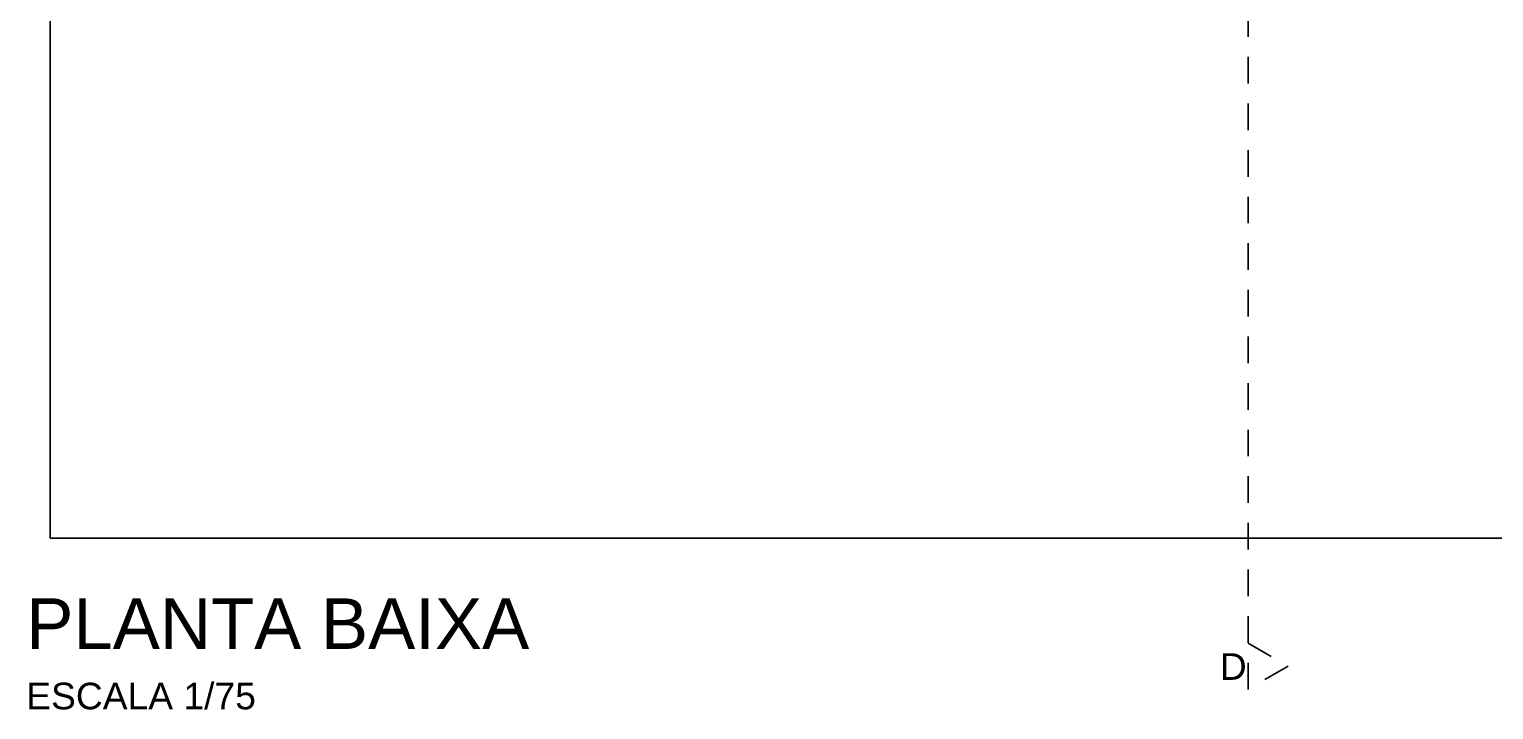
# Model space of a CAD drawing. Header units: millimetres. Extents: x 2125 to 3408, y 1171 to 1686.
# Drawn here: x 2414.95 to 2425.94, y 1431.98 to 1437.09 of the extents above; entities that cross this region are included whole.
import ezdxf

# ---------------------------------------------------------------- set-up
doc = ezdxf.new("R2010")
doc.units = ezdxf.units.MM
doc.linetypes.add('CONTORNO_QUADRO_T', pattern=[0.35, 0.2, -0.15])
doc.layers.add('linha de corte', color=1, linetype='Continuous')
doc.layers.add('TEXTO01', color=7, linetype='Continuous')
doc.styles.add('TEXTO1', font='swissko.ttf', dxfattribs={"width": 0.6, "height": 0.1})

msp = doc.modelspace()

# ---------------------------------------------------------------- linework, layer by layer
at = {"linetype": 'Continuous'}
for p in [(2415.1079, 1457.1006), (2475.5479, 1433.2706)]:
    msp.add_line(p, (2415.1079, 1433.2706), dxfattribs=at)
at = {"layer": 'linha de corte', "linetype": 'CONTORNO_QUADRO_T'}
msp.add_line((2424.0989, 1432.1341), (2424.0989, 1458.3474), dxfattribs=at)
msp.add_lwpolyline([(2424.3989, 1432.3073), (2424.0989, 1432.1341), (2424.0989, 1432.4805)], close=True, dxfattribs=at)

# ---------------------------------------------------------------- texts
at = {"layer": 'linha de corte', "ltscale": 0.0001, "insert": (2423.8869, 1432.4054), "char_height": 0.12, "width": 0.619452, "attachment_point": 1, "style": 'TEXTO1'}
msp.add_mtext('{\\fSansSerif|b0|i0|c2|p2;\\H1.6667x;\\W1;D}', dxfattribs=at)
at = {"layer": 'TEXTO01', "ltscale": 0.0001, "insert": (2414.9272, 1432.8173), "char_height": 0.12, "width": 5.445164, "attachment_point": 1, "style": 'TEXTO1'}
msp.add_mtext('{\\fSansSerif|b0|i0|c2|p2;\\H3.1667x;\\W1;\\C2;PLANTA BAIXA\\H0.47368x;\\P\\H1.1111x;\\C3;ESCALA 1/75}', dxfattribs=at)

doc.saveas('drawing.dxf')
